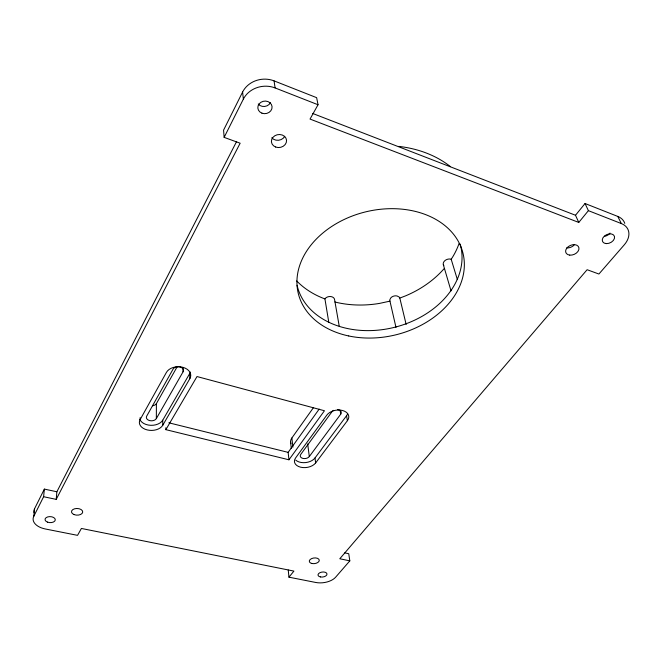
<?xml version="1.0" encoding="UTF-8"?>
<svg xmlns="http://www.w3.org/2000/svg" width="662" height="662" viewBox="0 0 662 662"><rect width="100%" height="100%" fill="white"/><g stroke="black" fill="none" stroke-linecap="round" stroke-linejoin="round"><path stroke-width="0.99" d="M156.34 418.591L183.076 371.796A5.37 3.749 -0.9 0 0 180.072 366.938A5.37 3.749 -0.9 0 0 173.088 369.106L146.674 416.191A5.164 3.426 -0.2 0 0 149.695 420.593A5.164 3.426 -0.2 0 0 156.34 418.591L156.398 403.605L177.184 366.715M190.333 372.11A12.537 8.747 -0.9 0 1 189.696 373.567L189.837 378.656L162.761 425.261A12.106 7.994 -0.2 0 1 147.196 429.919A12.106 7.994 -0.2 0 1 140.104 419.683L140.137 417.648M344.753 552.869L348.742 553.722L349.817 560.863L335.642 577.181A14.945 8.292 -7.3 0 1 315.749 582.469L288.955 577.173L293.92 571.091L81.401 528.45L77.545 535.351L45.297 528.971A17.022 9.971 2.2 0 1 33.77 516.335L43.618 496.732L56.212 499.371L56.874 491.758L236.632 141.469M43.618 496.732L44.362 489.102L56.874 491.758M33.77 516.335L34.565 508.73L44.362 489.102M578.77 222.44L575.51 215.266L585.034 203.507L588.394 210.657L578.77 222.44L310.031 119.069L318.033 104.745L316.635 97.662L274.068 80.872A23.484 20.754 -7.5 0 0 242.606 92.018L223.582 130.116L224.137 137.373L240.149 143.215L56.212 499.371M224.137 137.373L243.351 99.135L242.606 92.018M140.104 419.683L166.419 372.408A12.595 8.747 -1 0 1 182.803 367.302A12.595 8.747 -1 0 1 189.837 378.656M162.761 425.261L162.744 420.18L189.696 373.567M165.864 429.655L197.003 376.546L324.446 410.746L288.963 459.8L165.864 429.655L165.856 427.76M457.368 279.596L451.194 259.264L452.891 256.616A92.366 71.595 -14.3 0 0 459.031 243.608M290.941 443.689A12.677 8.209 -7.2 0 1 291.859 437.996L313.383 407.734M288.963 459.8L288.135 452.361L319.167 409.108M333.673 410.357A5.015 3.327 -8.9 0 0 331.919 411.789L300.738 454.43A4.816 3.07 -7.2 0 0 302.882 458.402A4.816 3.07 -7.2 0 0 309.311 456.557L340.731 414.155L340.094 410.25M315.658 462.912L347.401 420.684A11.759 7.754 -8.8 0 0 342.577 410.506A11.759 7.754 -8.8 0 0 326.755 415.182L295.575 457.972A11.287 7.158 -7.2 0 0 300.614 467.198A11.287 7.158 -7.2 0 0 315.658 462.912L314.996 457.963L346.565 415.728A11.709 7.762 -8.9 0 0 347.641 413.733M328.782 322.262L324.926 298.893L325.613 298.099A5.23 3.864 -9.9 0 1 331.232 296.634A5.23 3.864 -9.9 0 1 334.633 299.878L339.242 326.258M406.154 324.463L399.815 298.074L405.607 295.848A92.366 71.595 -14.3 0 0 444.103 268.664M395.975 327.359L389.951 301.144L379.508 303.403A92.366 71.595 -14.3 0 1 337.248 302.567L334.881 301.971M349.817 560.863L339.796 558.761L587.111 269.715L598.911 274.027L624.283 244.816A21.507 14.771 -25.1 0 0 621.345 223.566L617.778 216.424L585.034 203.507M451.194 259.264L450.152 259.024A5.404 3.972 -17.9 0 0 444.483 261.043A5.404 3.972 -17.9 0 0 443.805 265.627M168.835 422.803L288.135 452.361M324.926 298.893L322.775 298.099A92.366 71.595 -14.3 0 1 296.7 280.928M312.58 113.417L575.51 215.266M243.351 99.135A23.691 20.828 -7.5 0 1 275.094 87.93L318.033 104.745M588.394 210.657L621.345 223.566M389.951 301.144L389.844 299.654L390.944 297.71A5.213 3.798 -13.8 0 1 397.059 295.972L399.12 297.015L399.815 298.074M443.341 264.701L451.029 290.875M346.565 415.728L347.401 420.684M274.068 80.872L275.094 87.93M307.681 443.896L309.311 456.557M291.859 437.996L292.918 447.131M290.601 442.29L291.297 448.373M288.235 570.007L288.955 577.173M182.993 367.799L183.076 371.796M398.772 146.385A107.219 83.164 -14.4 0 1 450.45 166.65M460.164 244.071A84.124 63.254 -13.8 0 1 394.792 327.251A84.124 63.254 -13.8 0 1 297.081 285.281M337.446 409.604A5.015 3.327 -8.9 0 1 340.731 414.155M156.398 403.605A5.097 3.434 0 0 1 152.459 405.773M617.778 216.424A21.341 14.763 -25.4 0 1 624.779 223.384M33.994 512.62A16.922 9.996 2.3 0 1 34.565 508.73M610.033 233.098A6.446 4.452 -25.4 0 1 604.514 236.334M270.419 102.726A7.092 6.264 -7.5 0 1 258.246 104.025M574.442 244.675A6.934 4.866 -23.8 0 1 566.672 247.894M284.734 136.364A7.539 6.479 -8.7 0 1 271.784 137.754M314.996 457.963A11.237 7.166 -7.2 0 1 295.732 460.131M162.744 420.18A12.048 8.002 -0.2 0 1 150.853 425.318A12.048 8.002 -0.2 0 1 139.856 419.402M348.725 335.965A84.769 63.304 -13.7 0 0 463.623 256.268A84.769 63.304 -13.7 0 0 329.577 227.902A84.769 63.304 -13.7 0 0 348.725 335.965M606.326 243.608A6.496 4.46 -25.1 0 0 614.502 236.533A6.496 4.46 -25.1 0 0 604.439 236.036A6.496 4.46 -25.1 0 0 606.326 243.608M261.895 113.152A7.15 6.289 -7.5 0 0 272.065 106.64A7.15 6.289 -7.5 0 0 260.886 102.312A7.15 6.289 -7.5 0 0 261.895 113.152M320.433 576.941A4.51 2.499 -7.3 0 0 326.987 574.02A4.51 2.499 -7.3 0 0 320.094 572.613A4.51 2.499 -7.3 0 0 320.433 576.941M47.441 522.111A5.139 3.012 2.2 0 0 55.294 519.86A5.139 3.012 2.2 0 0 47.747 516.906A5.139 3.012 2.2 0 0 47.441 522.111M312.001 563.519A5.023 2.838 -7.1 0 0 319.274 560.234A5.023 2.838 -7.1 0 0 311.57 558.62A5.023 2.838 -7.1 0 0 312.001 563.519M569.734 255.118A6.992 4.866 -23.6 0 0 578.936 247.869A6.992 4.866 -23.6 0 0 568.219 246.703A6.992 4.866 -23.6 0 0 569.734 255.118M74.036 514.573A5.619 3.343 1.4 0 0 82.709 512.082A5.619 3.343 1.4 0 0 74.541 508.805A5.619 3.343 1.4 0 0 74.036 514.573M275.673 147.03A7.605 6.496 -8.7 0 0 286.547 140.261A7.605 6.496 -8.7 0 0 274.73 135.809A7.605 6.496 -8.7 0 0 275.673 147.03"/></g></svg>
